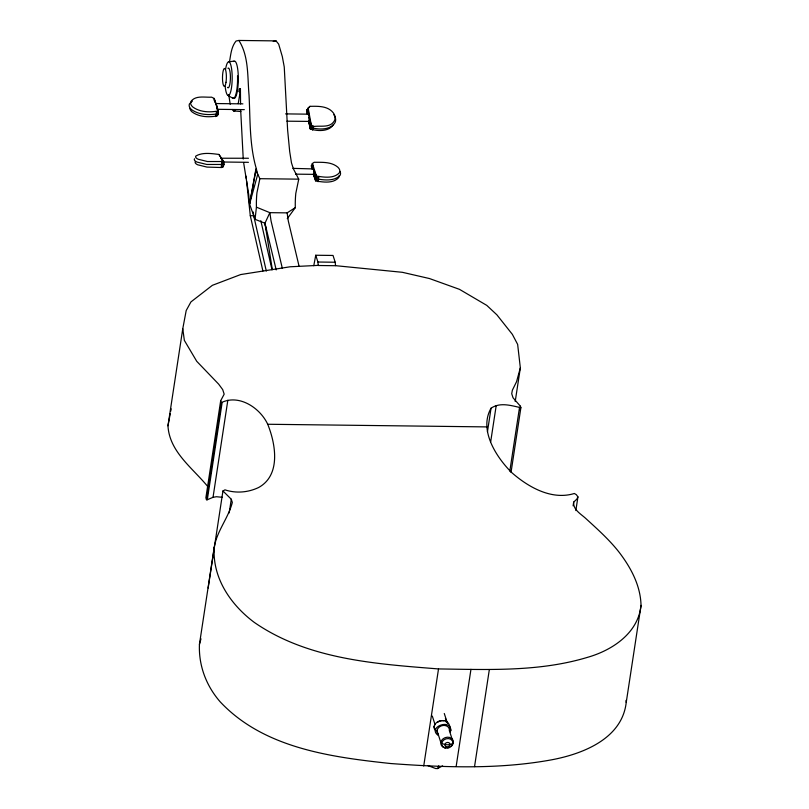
<?xml version="1.0" encoding="UTF-8"?>
<svg xmlns="http://www.w3.org/2000/svg" width="809" height="809" viewBox="0 0 809 809"><rect width="100%" height="100%" fill="white"/><g stroke="black" fill="none" stroke-linecap="round" stroke-linejoin="round"><path stroke-width="1.21" d="M511.015 472.436L520.885 407.706C511.237 405.622 500.134 401.942 491.043 408.211C478.645 429.923 496.119 456.903 511.46 472.355C528.085 487.018 551.546 500.528 574.35 493.49L576.342 494.673L577.929 496.868L576.837 499.123L573.682 502.096C572.903 509.306 580.366 513.725 585.049 517.811C596.84 528.601 608.874 539.259 618.814 551.849C630.717 567.321 640.556 585.392 641.031 605.365L626.227 702.455C622.111 738.607 583.147 753.816 551.94 759.762C498.809 769.561 444.222 767.448 390.605 763.524C330.659 757.082 263.704 748.173 220.2 701.848C206.255 685.901 198.549 665.574 199.439 644.338L214.243 547.248C216.883 531.007 228.33 518.114 232.325 502.47L231.283 499.244L222.95 490.962L224.973 489.849C236.056 493.541 248.12 492.509 258.617 487.514C281.067 475.176 275.727 444.08 267.718 424.26C260.063 407.837 238.958 393.852 221.302 402.649L220.685 400.728L224.174 394.165L222.708 389.625L218.632 384.113L196.739 361.31L184.351 340.387L182.773 328.727L186.201 310.535L190.924 301.929L212.373 285.324L240.657 274.564L290.097 266.788L318.574 265.362M240.425 88.808L240.192 91.761L239.221 91.741L239.454 88.788L240.425 88.808L240.556 103.896M240.192 91.761L238.21 103.663M276.203 269.903L264.958 223.223L255.037 219.32L256.433 207.165A24.149 5.238 -89.3 0 1 256.928 192.866L259.861 178.688L255.755 169.88L256.271 168.515C249.354 144.801 250.315 119.611 249.041 95.159C247.382 77.037 249.03 56.266 238.867 40.45L236.056 41.026C231.313 46.801 230.777 54.668 229.503 61.747M207.903 486.715C192.744 468.077 169.405 451.897 167.969 425.817L182.773 328.727M220.685 400.728L205.88 497.808L206.497 499.729L207.306 499.74L213.03 497.313L216.468 496.726L222.232 497.292M206.497 499.729L221.302 402.649M207.306 499.74L222.111 402.66M213.03 497.313L227.835 400.222M208.146 588.042L222.95 490.962M229.19 512.926L231.283 499.244M238.867 40.45L276.041 40.895L278.66 44.121L282.311 56.559L284.252 66.985L287.61 129.925L289.693 151.576L291.483 162.882L293.445 168.96L298.743 179.163L295.811 193.341A24.149 5.238 -89.3 0 0 295.315 207.64L287.256 218.703M313.771 265.716L315.743 255.25L333.025 255.452L335.209 262.237L335.523 265.716L318.24 265.504L317.927 262.025L315.743 255.25M423.724 766.022L438.518 668.932C488.171 669.609 539.087 671.915 587.233 657.424C612.059 650.416 638.23 633.255 641.031 605.365M487.443 431.854L491.043 408.211M490.689 441.754L496.19 405.663M456.165 766.416L470.959 669.326M515.212 401.486L520.339 367.873L517.649 344.401L512.36 334.36L496.908 314.853L486.765 305.377L459.472 289.339L429.458 278.539L402.386 272.309L335.775 265.696M509.812 471.172L519.489 407.696M519.823 409.93L520.399 406.199L513.027 397.765L511.723 393.72L512.35 390.241L516.557 381.696L520.339 367.873M474.539 766.639L489.344 669.549M573.116 505.827L573.682 502.096M575.846 510.56L577.929 496.868M255.037 219.32L249.566 204.08L255.755 169.88M167.969 425.817L170.254 413.692M170.709 411.265L171.174 408.838M249.566 204.08L256.271 168.515L257.666 174.542L249.566 204.08L248.656 194.049L243.61 162.518M199.439 644.338L200.986 638.797M434.585 729.455C432.087 724.53 438.175 720.243 442.695 720.576C448.55 720.121 450.047 725.936 450.795 730.426L450.289 731.973M427.779 765.536L435.647 768.53L437.618 768.55L438.731 765.85M311.647 168.424L311.425 165.714L312.395 163.519L314.145 162.285C322.144 162.356 331.255 161.638 337.818 167.16A12.479 6.603 8.7 0 1 339.406 172.752C333.844 178.89 323.61 177.262 316.42 175.998L313.295 168.929L312.395 163.519L316.42 175.998L315.672 180.903C322.862 182.167 333.096 183.795 338.658 177.656A12.479 6.603 8.7 0 0 339.102 175.836M239.221 91.741L239.454 88.788M333.541 124.455C328.919 132.009 317.472 131.21 310.302 128.985L310.353 127.377C317.937 124.212 329.627 129.561 334.532 120.541A12.479 9.03 14.2 0 0 333.348 112.896C327.827 105.807 318.068 106.181 309.999 106.343L307.086 109.65L307.491 114.312L307.086 109.65L308.391 108.477M333.824 114.716A12.752 9.233 14.2 0 1 335.057 122.665C330.042 130.573 317.977 129.673 310.353 127.377L309.129 117.426L311.293 125.071L313.649 126.184L312.668 130.107L310.353 127.377L308.694 115.03L308.158 108.042L309.999 106.343M256.433 207.165L269.862 212.666L287.134 212.868L295.315 207.64M192.34 101.176L189.488 103.825A12.752 6.755 8.7 0 0 191.602 109.66C199.176 115.07 209.743 115.374 218.42 113.644L218.197 110.924L214.163 98.445L211.594 97.161C204.879 97.586 195.566 95.088 190.904 101.499A12.479 6.603 8.7 0 0 192.926 107.091C200.035 112.269 210.027 112.603 218.197 110.924L214.163 98.445L214.223 100.65M220.604 158.23L248.454 158.251M437.618 768.55L442.614 765.87M438.256 734.43A6.361 5.218 -17.9 0 1 441.593 725.754A6.361 5.218 -17.9 0 1 449.43 730.79L450.795 730.426C450.704 717.917 426.95 727.655 438.326 735.462M307.916 114.16L308.694 115.03L307.086 109.65L307.916 114.16L285.567 113.887M273.23 41.481L276.041 40.895M232.183 109.478L233.548 110.934L235.136 110.681M228.907 61.838L233.943 61.11M239.474 91.326L240.445 91.336M242.892 103.865L215.578 103.542L216.104 103.865L214.85 101.722M217.024 109.306L244.338 109.64M286.912 121.188L308.937 121.401M222.344 162.002L248.424 162.316M292.909 168.363L313.295 168.929L311.425 165.714L312.092 169.081M295.588 174.147L314.216 174.37L315.621 178.708L318.089 181.732L318.837 176.827L315.621 178.708L313.326 174.208L314.216 174.37L313.862 170.679L315.621 178.708C323.276 180.013 334.056 181.742 340.063 175.341A12.752 6.755 8.7 0 0 339.982 171.447M259.861 178.688L298.743 179.163M246.603 181.115L250.294 215.7L253.692 215.74L266.303 271.055M317.927 262.025L335.209 262.237M267.718 424.26L487.099 426.909M438.518 668.932C375.518 663.916 307.936 659.527 254.309 622.414C230.707 604.788 212.17 577.838 214.243 547.248M233.548 110.934L240.91 111.511M218.926 154.448L223.577 161.527L218.926 154.448C211.584 153.558 202.543 152.062 195.829 156.056A12.479 3.732 4.7 0 0 198.134 159.231L207.438 161.527L223.577 161.527L223.962 164.46L223.122 167.089L221.262 167.524L206.973 167.089L197.679 164.793A12.479 3.732 4.7 0 1 195.373 161.618M228.128 95.513L233.093 98.415A18.678 4.055 -89.3 0 0 237.533 75.874M313.326 174.208L315.672 180.903L313.477 174.097M520.399 406.199L520.885 407.706M311.425 165.714L312.486 169.02M444.283 713.498L447.468 723.357M445.415 718.372L446.477 721.658M449.43 730.79L453.242 742.601L452.898 743.441C449.217 745.402 443.949 745.413 440.824 742.45L437.012 730.638L435.212 730.234L433.998 726.462M432.289 716.026L435.121 724.793M308.745 121.431L310.353 127.377L311.293 125.071L308.158 108.042M222.212 160.688L221.787 158.918L223.962 164.46L221.262 167.524L221.717 161.952L223.962 164.46L206.811 164.46L196.951 162.063A12.752 3.812 4.7 0 1 194.554 158.756M299.057 266.171L288.338 221.16L287.134 212.868M282.351 268.396L271.055 220.948L269.862 212.666L264.958 223.223L272.269 269.286M264.796 223.233L266.474 230.605M260.832 220.736L272.046 269.903M250.294 215.7L262.905 271.015M308.654 121.33L310.302 128.985L308.735 120.47M230.211 104.3L228.735 94.633M307.167 111.955L307.612 114.382M216.974 107.86L216.67 105.625L218.42 113.644L217.449 115.829C209.278 117.507 199.287 117.174 192.178 112.006A12.479 6.603 8.7 0 1 189.862 108.244M253.298 212.039L253.692 215.74M246.078 176.17L246.34 178.647M243.246 159.049L240.678 110.085M626.045 700.392L626.227 702.455M227.926 68.259A9.9 2.154 -89.3 0 1 230.403 78.463A9.9 2.154 -89.3 0 1 227.491 87.362M225.549 69.493A16.858 3.661 -89.3 0 1 231.152 66.338A16.858 3.661 -89.3 0 1 230.565 92.135A16.858 3.661 -89.3 0 1 225.165 86.33M233.629 61.504A18.678 4.055 -89.3 0 1 238.301 80.748A18.678 4.055 -89.3 0 1 232.8 97.535M444.637 747.658A6.361 5.218 -17.9 0 1 441.744 740.205A6.361 5.218 -17.9 0 1 451.26 738.192A6.361 5.218 -17.9 0 1 450.846 746.353M449.43 747.182A6.361 5.218 -17.9 0 1 447.852 747.698M437.871 722.134A6.361 5.218 -17.9 0 1 444.08 720.829M445.496 721.385A6.361 5.218 -17.9 0 1 446.649 722.245M216.397 114.453L215.548 116.607L218.42 113.644L216.296 111.693L216.397 114.453M226.004 82.265A8.95 1.942 -89.3 0 0 224.639 68.462A8.95 1.942 -89.3 0 0 222.657 81.456A8.95 1.942 -89.3 0 0 226.004 82.265M445.132 748.012A5.744 4.712 -17.9 0 0 452.898 742.197A5.744 4.712 -17.9 0 0 443.848 739.922A5.744 4.712 -17.9 0 0 445.132 748.012M446.406 746.747A2.609 2.144 -17.9 0 0 449.946 744.098A2.609 2.144 -17.9 0 0 445.83 743.066A2.609 2.144 -17.9 0 0 446.406 746.747"/></g></svg>
